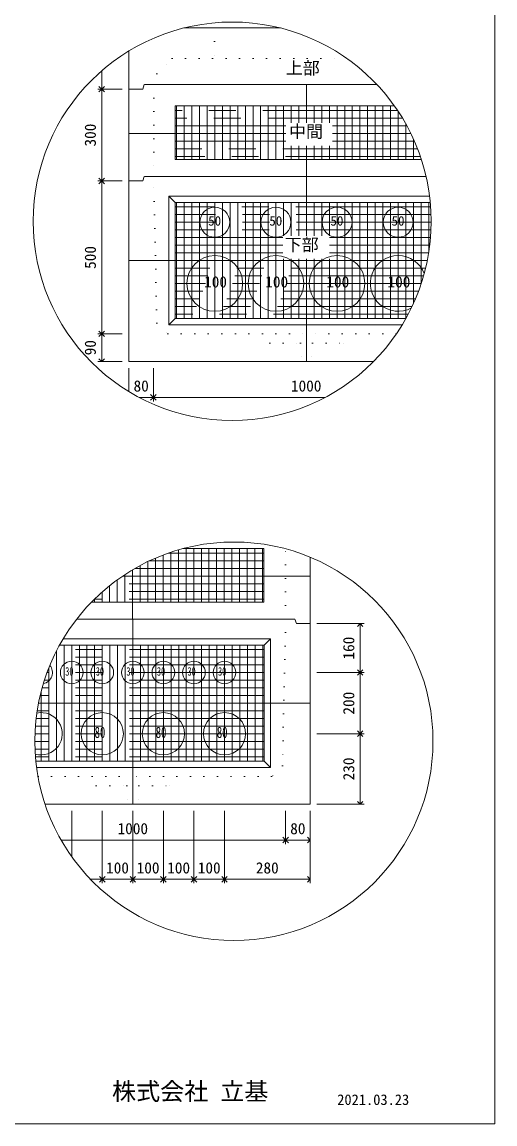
# Model space of a CAD drawing. Units: millimetres, scale not verified. Extents: x -4890 to 18490, y -2310 to 2310.
# Drawn here: x -2944 to -1830, y -1965 to 629 of the extents above; entities that cross this region are included whole.
import ezdxf
from ezdxf.enums import TextEntityAlignment as Align

# ---------------------------------------------------------------- set-up
doc = ezdxf.new("R2010")
doc.units = ezdxf.units.MM
doc.header["$LTSCALE"] = 10
for name, pattern in [('DASHED1', [1.8, 1.2, -0.6]), ('USER2', [50.8, 31.75, -6.35, 6.35, -6.35]), ('USER5', [3.185, 0.01, -3.175])]:
    doc.linetypes.add(name, pattern=pattern)
for name, color, linetype, lineweight in [('0-2_waku', 7, 'Continuous', 18), ('0-3_gaikei', 7, 'Continuous', 18), ('0-4_kakure', 7, 'DASHED1', 5), ('0-5_sunpou', 7, 'Continuous', 5), ('0-8_hole', 7, 'Continuous', 18), ('0-9_uchigawa', 6, 'Continuous', 18), ('0-E_文字１', 7, 'Continuous', 18), ('0-F_コア部分\u3000寸法補助線3', 150, 'USER2', 18), ('1-0_コア部分\u3000寸法補助線2', 150, 'USER2', 18), ('1-1_コア部分\u3000中心補助線', 1, 'Continuous', 18), ('1-2_コア部分\u3000寸法補助線', 7, 'USER2', 5), ('1-3_uchigawa2', 6, 'USER2', 18)]:
    doc.layers.add(name, color=color, linetype=linetype, lineweight=lineweight)
doc.styles.add('ＭＳ ゴシック', font='')
doc.styles.get('ＭＳ ゴシック').set_extended_font_data('MS Gothic')

# ---------------------------------------------------------------- blocks, each defined once
blk = doc.blocks.new('_Open90')
at = {"layer": '0-5_sunpou'}
blk.add_line((0, 0), (-1, 0), dxfattribs=at)
blk.add_lwpolyline([(-0.5, 0.5), (0, 0), (-0.5, -0.5)], dxfattribs=at)

msp = doc.modelspace()

# ---------------------------------------------------------------- linework, layer by layer
at = {"layer": '0-2_waku'}
for p in [(-1830.06, 2310.47), (-4890.06, -1964.53), (-4890.06, -1964.53), (-4890.06, -1964.53), (-4890.06, -1964.53)]:
    msp.add_line(p, (-1830.06, -1964.53), dxfattribs=at)
at = {"layer": '0-3_gaikei'}
for p, q in [((-2562.8, 614.83), (-2508.76, 614.83)), ((-2562.8, 614.83), (-2508.76, 614.83)), ((-2562.8, 614.83), (-2508.76, 614.83)), ((-2335.7, 614.83), (-2562.8, 614.83)), ((-2562.76, 614.83), (-2335.7, 614.83)), ((-2562.76, 614.83), (-2335.7, 614.83)), ((-2692.36, 470.83), (-2692.36, 560.84)), ((-2692.36, 470.83), (-2692.36, -169.97)), ((-2659.96, 470.83), (-2692.36, 470.83)), ((-2659.96, 470.83), (-2692.36, 470.83)), ((-2656.36, 481.63), (-2659.96, 470.83)), ((-2274.14, 481.63), (-2655.74, 481.63)), ((-2108.16, 481.63), (-2274.76, 481.63)), ((-2656.36, 265.63), (-2659.96, 254.83)), ((-2274.14, 265.63), (-2655.74, 265.63)), ((-1992.45, 265.63), (-2274.76, 265.63)), ((-2659.96, 254.83), (-2692.36, 254.83)), ((-2659.96, 254.83), (-2692.36, 254.83)), ((-2692.36, -169.97), (-2116.05, -169.97)), ((-2692.36, -169.97), (-2116.05, -169.97)), ((-2692.36, -169.97), (-2116.05, -169.97)), ((-2265.65, -988.56), (-2265.65, -630.61)), ((-2301.65, -776.16), (-2298.05, -786.96)), ((-2265.65, -786.96), (-2298.05, -786.96))]:
    msp.add_line(p, q, dxfattribs=at)
for points in [[(-2301.65, -776.16), (-2683.25, -776.16), (-2815.32, -776.16)], [(-2889.97, -1211.76), (-2265.65, -1211.76), (-2265.65, -786.96)], [(-2880.82, -1211.76), (-2265.65, -1211.76), (-2265.65, -786.96)]]:
    msp.add_lwpolyline(points, dxfattribs=at)
at = {"layer": '0-4_kakure', "linetype": 'USER5', "lineweight": 18}
for p, q in [((-2490.76, 614.83), (-2490.76, 626.94)), ((-2490.76, 614.83), (-2490.76, 542.83)), ((-2626.94, 506.83), (-2590.94, 542.83)), ((-2590.94, 542.83), (-2178.66, 542.83)), ((-2626.94, 506.83), (-2634.14, 481.63)), ((-2634.14, 481.63), (-2634.14, 265.63)), ((-2626.71, -79.97), (-2634.14, 265.63)), ((-2626.71, -79.97), (-2600.96, -105.17)), ((-2600.96, -105.17), (-2274.14, -105.17)), ((-2360.54, -126.77), (-2382.14, -105.17)), ((-2360.54, -126.77), (-2288.54, -126.77)), ((-2288.54, -126.77), (-2285.66, -169.97)), ((-2062.5, -105.17), (-2274.14, -105.17)), ((-2259.74, -126.77), (-2262.62, -169.97)), ((-2259.74, -126.77), (-2187.74, -126.77)), ((-2187.74, -126.77), (-2166.14, -105.17)), ((-2323.25, -776.16), (-2323.25, -611.03)), ((-2323.25, -776.16), (-2330.69, -1121.76)), ((-2330.69, -1121.76), (-2356.43, -1146.96)), ((-2906.49, -1146.96), (-2683.25, -1146.96)), ((-2769.65, -1168.56), (-2791.25, -1146.96)), ((-2356.43, -1146.96), (-2683.25, -1146.96)), ((-2596.85, -1168.56), (-2575.25, -1146.96)), ((-2769.65, -1168.56), (-2697.65, -1168.56)), ((-2697.65, -1168.56), (-2694.77, -1211.76)), ((-2668.85, -1168.56), (-2671.73, -1211.76)), ((-2668.85, -1168.56), (-2596.85, -1168.56))]:
    msp.add_line(p, q, dxfattribs=at)
at = {"layer": '0-5_sunpou', "color": 150, "lineweight": 18}
for p, q in [((-2756.67, 513.94), (-2756.67, 483.79)), ((-2708.2, 470.83), (-2766.03, 470.83)), ((-2724.04, 470.83), (-2766.03, 470.83)), ((-2756.67, 457.87), (-2756.67, 267.79)), ((-2708.2, 254.83), (-2766.03, 254.83)), ((-2708.2, 254.83), (-2766.03, 254.83)), ((-2756.67, 241.87), (-2756.67, -92.21)), ((-2708.2, -105.17), (-2766.03, -105.17)), ((-2724.04, -105.17), (-2766.03, -105.17)), ((-2756.67, -118.13), (-2756.67, -157.01)), ((-2708.2, -169.97), (-2766.03, -169.97)), ((-2692.36, -185.81), (-2692.36, -241.02)), ((-2634.76, -185.81), (-2634.76, -263.87)), ((-2634.76, -185.81), (-2634.76, -263.87)), ((-2668.57, -254.51), (-2647.72, -254.51)), ((-2621.8, -254.51), (-2229.93, -254.51)), ((-2249.81, -786.96), (-2138.5, -786.96)), ((-2147.86, -799.92), (-2147.86, -889.2)), ((-2249.81, -902.16), (-2138.5, -902.16)), ((-2249.81, -902.16), (-2138.5, -902.16)), ((-2147.86, -915.12), (-2147.86, -1033.2)), ((-2249.81, -1046.16), (-2138.5, -1046.16)), ((-2249.81, -1046.16), (-2138.5, -1046.16)), ((-2147.86, -1059.12), (-2147.86, -1198.8)), ((-2249.81, -1211.76), (-2138.5, -1211.76)), ((-2827.25, -1227.6), (-2827.25, -1335.4)), ((-2755.25, -1227.6), (-2755.25, -1398.06)), ((-2755.25, -1227.6), (-2755.25, -1398.06)), ((-2683.25, -1227.6), (-2683.25, -1398.06)), ((-2683.25, -1227.6), (-2683.25, -1398.06)), ((-2611.25, -1227.6), (-2611.25, -1398.06)), ((-2611.25, -1227.6), (-2611.25, -1398.06)), ((-2539.25, -1227.6), (-2539.25, -1398.06)), ((-2539.25, -1227.6), (-2539.25, -1398.06)), ((-2467.25, -1227.6), (-2467.25, -1398.06)), ((-2467.25, -1227.6), (-2467.25, -1398.06)), ((-2323.25, -1227.6), (-2323.25, -1305.66)), ((-2323.25, -1227.6), (-2323.25, -1305.66)), ((-2265.65, -1227.6), (-2265.65, -1305.66)), ((-2265.65, -1227.6), (-2265.65, -1398.06)), ((-2852.22, -1296.3), (-2336.21, -1296.3)), ((-2310.29, -1296.3), (-2278.61, -1296.3)), ((-2783.12, -1388.7), (-2768.21, -1388.7)), ((-2742.29, -1388.7), (-2696.21, -1388.7)), ((-2670.29, -1388.7), (-2624.21, -1388.7)), ((-2598.29, -1388.7), (-2552.21, -1388.7)), ((-2526.29, -1388.7), (-2480.21, -1388.7)), ((-2454.29, -1388.7), (-2278.61, -1388.7))]:
    msp.add_line(p, q, dxfattribs=at)
for centre in [(-2449.25, 159.91), (-2445.04, -1063.81)]:
    msp.add_circle(centre, 468.88, dxfattribs=at)
at = {"layer": '0-8_hole'}
for centre, radius in [((-2490.14, 157.63), 35.28), ((-2346.14, 157.63), 35.28), ((-2202.14, 157.63), 35.28), ((-2058.14, 157.63), 35.28), ((-2490.14, 13.63), 65.52), ((-2346.14, 13.63), 65.52), ((-2202.14, 13.63), 65.52), ((-2827.25, -902.16), 26.64), ((-2755.25, -902.16), 26.64), ((-2683.25, -902.16), 26.64), ((-2611.25, -902.16), 26.64), ((-2539.25, -902.16), 26.64), ((-2467.25, -902.16), 26.64), ((-2755.25, -1046.16), 49.68), ((-2611.25, -1046.16), 49.68), ((-2467.25, -1046.16), 49.68)]:
    msp.add_circle(centre, radius, dxfattribs=at)
for centre, radius, start, end in [((-2058.14, 13.63), 65.52, 20.66629, 298.32089), ((-2899.25, -902.16), 26.64, 281.59033, 39.2294), ((-2899.25, -1046.16), 49.68, 253.99064, 101.55918)]:
    msp.add_arc(centre, radius, start, end, dxfattribs=at)
at = {"layer": '0-9_uchigawa'}
for p, q in [((-2598.14, 218.83), (-2583.74, 204.43)), ((-2598.14, -83.57), (-2598.14, 218.83)), ((-2583.74, 204.43), (-2274.14, 204.43)), ((-2583.74, -69.17), (-2583.74, 204.43)), ((-2274.14, 204.43), (-1982.49, 204.43)), ((-2598.14, -83.57), (-2583.74, -69.17)), ((-2583.74, -69.17), (-2040.15, -69.17)), ((-2598.14, -83.57), (-2048.55, -83.57)), ((-2359.25, -1125.36), (-2359.25, -822.96)), ((-2373.65, -1110.96), (-2373.65, -837.36)), ((-2911.54, -1110.96), (-2373.65, -1110.96)), ((-2359.25, -1125.36), (-2373.65, -1110.96)), ((-2909.86, -1125.36), (-2359.25, -1125.36))]:
    msp.add_line(p, q, dxfattribs=at)
for points in [[(-2598.14, 218.83), (-2274.14, 218.83), (-1984.09, 218.83)], [(-2855.61, -837.36), (-2683.25, -837.36), (-2373.65, -837.36), (-2359.25, -822.96)], [(-2847.34, -822.96), (-2683.25, -822.96), (-2359.25, -822.96)]]:
    msp.add_lwpolyline(points, dxfattribs=at)
at = {"layer": '0-F_コア部分\u3000寸法補助線3'}
for p, q in [((-2580.14, 305.23), (-2580.14, 431.23)), ((-2544.14, 305.23), (-2544.14, 431.23)), ((-2508.14, 305.23), (-2508.14, 431.23)), ((-2472.14, 305.23), (-2472.14, 431.23)), ((-2436.14, 305.23), (-2436.14, 431.23)), ((-2400.14, 305.23), (-2400.14, 431.23)), ((-2364.14, 305.23), (-2364.14, 431.23)), ((-2328.14, 305.23), (-2328.14, 431.23)), ((-2292.14, 391.45), (-2292.14, 431.23)), ((-2256.14, 391.45), (-2256.14, 431.23)), ((-2220.14, 391.45), (-2220.14, 431.23)), ((-2184.14, 305.23), (-2184.14, 431.23)), ((-2148.14, 305.23), (-2148.14, 431.23)), ((-2112.14, 305.23), (-2112.14, 431.23)), ((-2076.14, 305.23), (-2076.14, 431.23)), ((-2323.14, 384.43), (-2583.74, 384.43)), ((-2037.63, 384.43), (-2212.98, 384.43)), ((-2040.14, 305.23), (-2040.14, 388.98)), ((-2323.14, 348.43), (-2583.74, 348.43)), ((-2292.14, 305.23), (-2292.14, 337.55)), ((-2256.14, 305.23), (-2256.14, 337.55)), ((-2220.14, 305.23), (-2220.14, 337.55)), ((-2019.94, 348.43), (-2212.98, 348.43)), ((-2004.14, 305.23), (-2004.14, 307.29)), ((-1981.59, 193.63), (-2583.74, 193.63)), ((-2580.14, -69.17), (-2580.14, 204.43)), ((-2544.14, -69.17), (-2544.14, 204.43)), ((-2508.14, -69.17), (-2508.14, 204.43)), ((-2472.14, -69.17), (-2472.14, 204.43)), ((-2436.14, -69.17), (-2436.14, 204.43)), ((-2400.14, -69.17), (-2400.14, 204.43)), ((-2364.14, -69.17), (-2364.14, 204.43)), ((-2328.14, 125.65), (-2328.14, 204.43)), ((-2292.14, 125.65), (-2292.14, 204.43)), ((-2256.14, 125.65), (-2256.14, 204.43)), ((-2220.14, 125.65), (-2220.14, 204.43)), ((-2184.14, -69.17), (-2184.14, 204.43)), ((-2148.14, -69.17), (-2148.14, 204.43)), ((-2112.14, -69.17), (-2112.14, 204.43)), ((-2076.14, -69.17), (-2076.14, 204.43)), ((-2040.14, -69.17), (-2040.14, 204.43)), ((-2004.14, 12.52), (-2004.14, 204.43)), ((-1980.38, 157.63), (-2583.74, 157.63)), ((-2329.76, 121.63), (-2583.74, 121.63)), ((-1981.94, 121.63), (-2219.6, 121.63)), ((-2329.76, 85.63), (-2583.74, 85.63)), ((-1986.3, 85.63), (-2219.6, 85.63)), ((-2328.14, -69.17), (-2328.14, 71.75)), ((-2292.14, -69.17), (-2292.14, 71.75)), ((-2256.14, -69.17), (-2256.14, 71.75)), ((-2220.14, -69.17), (-2220.14, 71.75)), ((-1993.53, 49.63), (-2583.74, 49.63)), ((-2003.78, 13.63), (-2583.74, 13.63)), ((-2017.26, -22.37), (-2583.74, -22.37)), ((-2034.28, -58.37), (-2583.74, -58.37)), ((-2593.87, -736.56), (-2593.87, -619.18)), ((-2557.87, -736.56), (-2557.87, -610.56)), ((-2521.87, -736.56), (-2521.87, -610.56)), ((-2485.87, -736.56), (-2485.87, -610.56)), ((-2449.87, -736.56), (-2449.87, -610.56)), ((-2413.87, -736.56), (-2413.87, -610.56)), ((-2377.87, -736.56), (-2377.87, -610.56)), ((-2629.87, -736.56), (-2629.87, -632.9)), ((-2701.87, -736.56), (-2701.87, -671.52)), ((-2374.27, -657.36), (-2678.81, -657.36)), ((-2665.87, -736.56), (-2665.87, -650.19)), ((-2737.87, -736.56), (-2737.87, -697.61)), ((-2374.27, -693.36), (-2732.47, -693.36)), ((-2773.87, -736.56), (-2773.87, -729.56)), ((-2373.65, -848.16), (-2861.39, -848.16)), ((-2845.25, -1110.96), (-2845.25, -837.36)), ((-2809.25, -1110.96), (-2809.25, -837.36)), ((-2773.25, -1110.96), (-2773.25, -837.36)), ((-2737.25, -1110.96), (-2737.25, -837.36)), ((-2701.25, -1110.96), (-2701.25, -837.36)), ((-2665.25, -1110.96), (-2665.25, -837.36)), ((-2629.25, -1110.96), (-2629.25, -837.36)), ((-2593.25, -1110.96), (-2593.25, -837.36)), ((-2557.25, -1110.96), (-2557.25, -837.36)), ((-2521.25, -1110.96), (-2521.25, -837.36)), ((-2485.25, -1110.96), (-2485.25, -837.36)), ((-2449.25, -1110.96), (-2449.25, -837.36)), ((-2413.25, -1110.96), (-2413.25, -837.36)), ((-2377.25, -1110.96), (-2377.25, -837.36)), ((-2881.25, -1110.96), (-2881.25, -891.86)), ((-2373.65, -884.16), (-2878.14, -884.16)), ((-2373.65, -920.16), (-2891.38, -920.16)), ((-2373.65, -956.16), (-2901.4, -956.16)), ((-2373.65, -992.16), (-2908.42, -992.16)), ((-2373.65, -1028.16), (-2912.56, -1028.16)), ((-2373.65, -1064.16), (-2913.92, -1064.16)), ((-2373.65, -1100.16), (-2912.51, -1100.16))]:
    msp.add_line(p, q, dxfattribs=at)
at = {"layer": '1-0_コア部分\u3000寸法補助線2'}
for p, q in [((-2562.14, 305.23), (-2562.14, 431.23)), ((-2526.14, 305.23), (-2526.14, 431.23)), ((-2490.14, 305.23), (-2490.14, 431.23)), ((-2454.14, 305.23), (-2454.14, 431.23)), ((-2382.14, 305.23), (-2382.14, 431.23)), ((-2310.14, 391.45), (-2310.14, 431.23)), ((-2238.14, 391.45), (-2238.14, 431.23)), ((-2166.14, 305.23), (-2166.14, 431.23)), ((-2094.14, 305.23), (-2094.14, 431.23)), ((-2047.97, 402.43), (-2583.74, 402.43)), ((-2310.14, 305.23), (-2310.14, 337.55)), ((-2238.14, 305.23), (-2238.14, 337.55)), ((-2022.14, 305.23), (-2022.14, 353.36)), ((-2012.48, 330.43), (-2583.74, 330.43)), ((-2526.14, -69.17), (-2526.14, 204.43)), ((-2490.14, -69.17), (-2490.14, 204.43)), ((-2454.14, -69.17), (-2454.14, 204.43)), ((-2382.14, -69.17), (-2382.14, 204.43)), ((-2310.14, 125.65), (-2310.14, 204.43)), ((-2238.14, 125.65), (-2238.14, 204.43)), ((-2166.14, -69.17), (-2166.14, 204.43)), ((-2094.14, -69.17), (-2094.14, 204.43)), ((-2022.14, -33.54), (-2022.14, 204.43)), ((-1980.64, 175.63), (-2583.74, 175.63)), ((-2329.76, 103.63), (-2583.74, 103.63)), ((-1983.77, 103.63), (-2219.6, 103.63)), ((-2310.14, -69.17), (-2310.14, 71.75)), ((-2238.14, -69.17), (-2238.14, 71.75)), ((-1998.27, 31.63), (-2583.74, 31.63)), ((-2025.3, -40.37), (-2583.74, -40.37)), ((-2575.87, -736.56), (-2575.87, -613.55)), ((-2503.87, -736.56), (-2503.87, -610.56)), ((-2431.87, -736.56), (-2431.87, -610.56)), ((-2647.87, -736.56), (-2647.87, -641.07)), ((-2374.27, -639.36), (-2644.27, -639.36)), ((-2719.87, -736.56), (-2719.87, -683.92)), ((-2374.27, -711.36), (-2754.28, -711.36)), ((-2863.25, -1110.96), (-2863.25, -851.8)), ((-2791.25, -1110.96), (-2791.25, -837.36)), ((-2719.25, -1110.96), (-2719.25, -837.36)), ((-2647.25, -1110.96), (-2647.25, -837.36)), ((-2575.25, -1110.96), (-2575.25, -837.36)), ((-2503.25, -1110.96), (-2503.25, -837.36)), ((-2431.25, -1110.96), (-2431.25, -837.36)), ((-2373.65, -866.16), (-2870.23, -866.16)), ((-2899.25, -1110.96), (-2899.25, -947.45)), ((-2373.65, -938.16), (-2896.77, -938.16)), ((-2373.65, -1010.16), (-2910.84, -1010.16)), ((-2373.65, -1082.16), (-2913.56, -1082.16))]:
    msp.add_line(p, q, dxfattribs=at)
at = {"layer": '1-1_コア部分\u3000中心補助線'}
for p, q in [((-2274.14, 391.45), (-2274.14, 481.63)), ((-2323.14, 366.43), (-2692.36, 366.43)), ((-2028.31, 366.43), (-2212.98, 366.43)), ((-2274.14, 265.63), (-2274.14, 337.55)), ((-2274.14, 125.65), (-2274.14, 265.63)), ((-2691.74, 67.63), (-1989.55, 67.63)), ((-2274.14, -169.97), (-2274.14, 71.75)), ((-2683.87, -776.16), (-2683.87, -660.31)), ((-2266.88, -675.36), (-2707.64, -675.36)), ((-2683.25, -1211.76), (-2683.25, -776.16)), ((-2905.27, -974.16), (-2265.65, -974.16))]:
    msp.add_line(p, q, dxfattribs=at)
at = {"layer": '1-2_コア部分\u3000寸法補助線'}
for p, q in [((-2059.41, 420.43), (-2583.74, 420.43)), ((-2562.14, 305.23), (-2562.14, 431.23)), ((-2490.14, 305.23), (-2490.14, 431.23)), ((-2418.14, 305.23), (-2418.14, 431.23)), ((-2346.14, 305.23), (-2346.14, 431.23)), ((-2202.14, 305.23), (-2202.14, 431.23)), ((-2130.14, 305.23), (-2130.14, 431.23)), ((-2058.14, 305.23), (-2058.14, 418.52)), ((-2005.88, 312.43), (-2583.74, 312.43)), ((-2562.14, -69.17), (-2562.14, 204.43)), ((-2490.14, -69.17), (-2490.14, 204.43)), ((-2418.14, -69.17), (-2418.14, 204.43)), ((-2346.14, -69.17), (-2346.14, 204.43)), ((-2202.14, -69.17), (-2202.14, 204.43)), ((-2130.14, -69.17), (-2130.14, 204.43)), ((-2058.14, -69.17), (-2058.14, 204.43)), ((-1986.14, 86.59), (-1986.14, 204.43)), ((-1980.81, 139.63), (-2583.74, 139.63)), ((-2010.1, -4.37), (-2583.74, -4.37)), ((-2374.27, -621.36), (-2600.24, -621.36)), ((-2539.87, -736.56), (-2539.87, -610.56)), ((-2467.87, -736.56), (-2467.87, -610.56)), ((-2395.87, -736.56), (-2395.87, -610.56)), ((-2611.87, -736.56), (-2611.87, -625.61)), ((-2755.87, -736.56), (-2755.87, -712.76)), ((-2374.27, -729.36), (-2773.66, -729.36)), ((-2827.25, -1110.96), (-2827.25, -837.36)), ((-2755.25, -1110.96), (-2755.25, -837.36)), ((-2611.25, -1110.96), (-2611.25, -837.36)), ((-2539.25, -1110.96), (-2539.25, -837.36)), ((-2467.25, -1110.96), (-2467.25, -837.36)), ((-2395.25, -1110.96), (-2395.25, -837.36)), ((-2373.65, -902.16), (-2885.18, -902.16)), ((-2899.25, -1110.96), (-2899.25, -947.45)), ((-2373.65, -1046.16), (-2913.59, -1046.16))]:
    msp.add_line(p, q, dxfattribs=at)
at = {"layer": '1-3_uchigawa2'}
for p, q in [((-2583.74, 431.23), (-2274.14, 431.23)), ((-2583.74, 431.23), (-2583.74, 305.23)), ((-2066.85, 431.23), (-2274.14, 431.23)), ((-2583.74, 305.23), (-2274.14, 305.23)), ((-2003.46, 305.23), (-2274.14, 305.23)), ((-2374.27, -610.56), (-2565.09, -610.56)), ((-2374.27, -610.56), (-2374.27, -736.56)), ((-2780.83, -736.56), (-2683.87, -736.56)), ((-2374.27, -736.56), (-2683.87, -736.56))]:
    msp.add_line(p, q, dxfattribs=at)

# ---------------------------------------------------------------- block references
at = {"layer": '0-5_sunpou', "xscale": 12.96, "yscale": 12.96}
for p, rotation in [((-2756.67, 470.83), 270), ((-2756.67, 470.83), 90), ((-2756.67, 254.83), 270), ((-2756.67, 254.83), 90), ((-2756.67, -105.17), 270), ((-2756.67, -105.17), 90), ((-2756.67, -169.97), 270), ((-2634.76, -254.51), 180), ((-2147.86, -786.96), 90), ((-2147.86, -902.16), 270), ((-2147.86, -902.16), 90), ((-2147.86, -1046.16), 270), ((-2147.86, -1046.16), 90), ((-2147.86, -1211.76), 270), ((-2323.25, -1296.3), 180), ((-2755.25, -1388.7), 180), ((-2683.25, -1388.7), 180), ((-2611.25, -1388.7), 180), ((-2539.25, -1388.7), 180), ((-2467.25, -1388.7), 180)]:
    msp.add_blockref('_Open90', p, dxfattribs=dict(at, rotation=rotation))
for p in [(-2634.76, -254.51), (-2323.25, -1296.3), (-2265.65, -1296.3), (-2755.25, -1388.7), (-2683.25, -1388.7), (-2611.25, -1388.7), (-2539.25, -1388.7), (-2467.25, -1388.7), (-2265.65, -1388.7)]:
    msp.add_blockref('_Open90', p, dxfattribs=at)

# ---------------------------------------------------------------- texts
at = {"layer": '0-5_sunpou', "style": 'ＭＳ ゴシック'}
for s, p in [('300', (-2762.43, 335.83)), ('500', (-2762.43, 47.83)), ('90', (-2762.43, -155.57)), ('160', (-2153.62, -871.56)), ('200', (-2153.62, -1001.16)), ('230', (-2153.62, -1155.96))]:
    msp.add_text(s, height=26.39, rotation=90, dxfattribs=at).set_placement(p, align=Align.BOTTOM_LEFT)
for s, p in [('80', (-2681.56, -248.75)), ('1000', (-2310.76, -248.75)), ('1000', (-2719.25, -1290.54)), ('80', (-2312.45, -1290.54)), ('100', (-2746.25, -1382.94)), ('100', (-2674.25, -1382.94)), ('100', (-2602.25, -1382.94)), ('100', (-2530.25, -1382.94)), ('280', (-2393.45, -1382.94))]:
    msp.add_text(s, height=26.39, dxfattribs=at).set_placement(p, align=Align.BOTTOM_LEFT)
at = {"layer": '0-E_文字１', "style": 'ＭＳ ゴシック'}
for s, height, p in [('上部', 29.33, (-2322.95, 497.19)), ('中間', 29.33, (-2315.23, 347.72)), ('50', 22.43, (-2505.69, 142.98)), ('50', 22.43, (-2361.69, 142.98)), ('50', 22.43, (-2217.69, 142.98)), ('50', 22.43, (-2073.69, 142.98)), ('下部', 29.33, (-2325.46, 81.47)), ('100', 26.39, (-2515.3, -3.78)), ('100', 26.39, (-2371.3, -3.78)), ('100', 26.39, (-2227.3, -3.78)), ('100', 26.39, (-2083.3, -3.78)), ('株式会社 立基', 41.57, (-2732.28, -1921.05)), ('2021.03.23', 24.94, (-2201.77, -1927.26))]:
    msp.add_text(s, height=height, dxfattribs=at).set_placement(p, align=Align.BOTTOM_LEFT)
at = {"layer": '0-E_文字１', "style": 'ＭＳ ゴシック', "width": 0.7}
for s, height, p in [('30', 20.19, (-2842.38, -915.51)), ('30', 20.19, (-2770.38, -915.51)), ('30', 20.19, (-2698.38, -915.51)), ('30', 20.19, (-2626.38, -915.51)), ('30', 20.19, (-2554.38, -915.51)), ('30', 20.19, (-2482.38, -915.51)), ('80', 26.39, (-2773.3, -1063.93)), ('80', 26.39, (-2629.3, -1063.93)), ('80', 26.39, (-2485.3, -1063.93))]:
    msp.add_text(s, height=height, dxfattribs=at).set_placement(p, align=Align.BOTTOM_LEFT)

doc.saveas('drawing.dxf')
